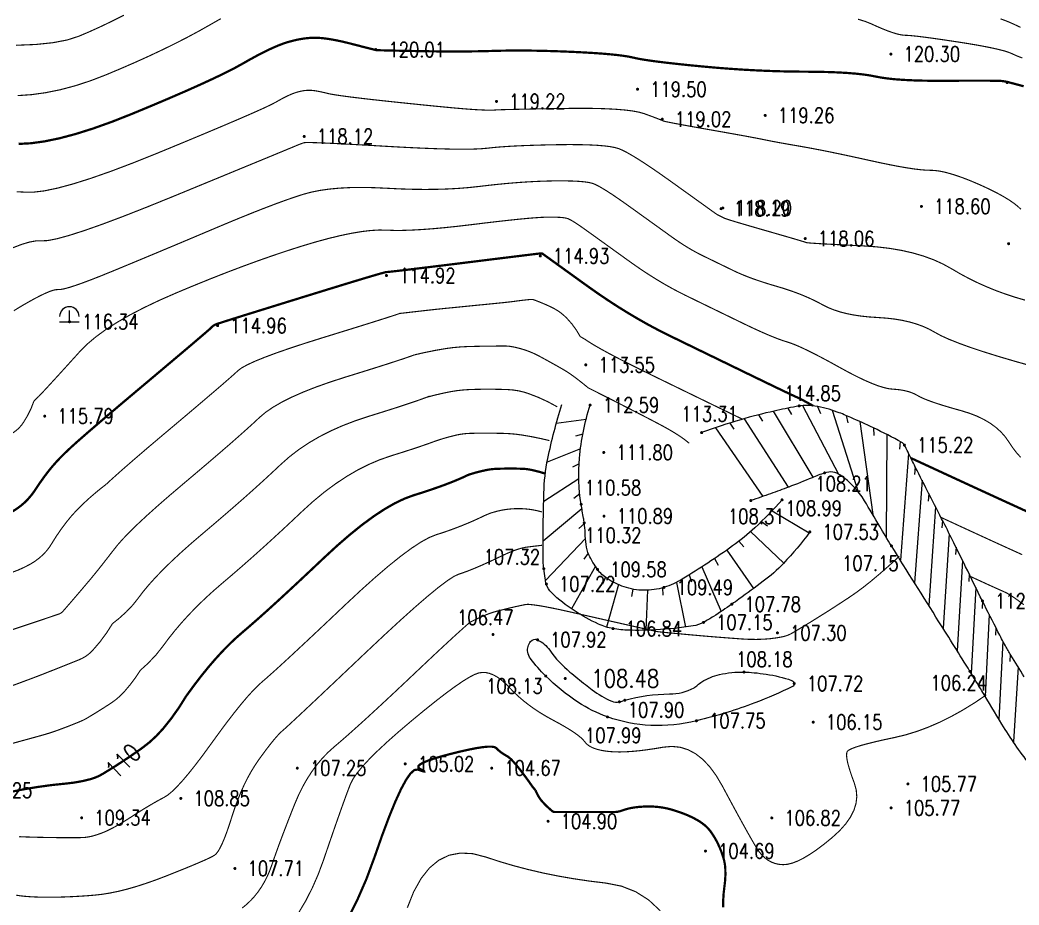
# Model space of a CAD drawing. Extents: x 532522 to 2902776, y -101917278 to 111238625.
# Drawn here: x 1017740 to 1084330, y 2758334 to 2817345 of the extents above; entities that cross this region are included whole.
import ezdxf
from ezdxf.enums import TextEntityAlignment as Align

# ---------------------------------------------------------------- set-up
doc = ezdxf.new("R2010")
doc.units = 0
doc.header["$LTSCALE"] = 1000
doc.header["$MEASUREMENT"] = 0
doc.header["$PDMODE"] = 33
doc.header["$PDSIZE"] = 0.125
doc.layers.get('0').update_dxf_attribs({"linetype": 'CONTINUOUS'})
doc.layers.add('Õ÷μØºìÏß', color=20, linetype='CONTINUOUS')
doc.layers.add('新地形图', color=7, linetype='CONTINUOUS')
doc.styles.add('HZ', font='rs', dxfattribs={"width": 0.8, "bigfont": 'hztxt'})
doc.linetypes.add('10421', pattern='A,2,[150,AAA.SHX,S=1,R=0,X=0,Y=1],1e-11', length=2)
doc.linetypes.add('X4', pattern='A,0,-1e-09,[149,symbolx.shx,S=0.15,R=0,X=0,Y=0],-1.6', length=1.6)

# ---------------------------------------------------------------- blocks, each defined once
blk = doc.blocks.new('GC110')
for p, q in [((-0.01, 0), (-0.01, 1.5)), ((-1.31, 0), (1.29, 0))]:
    blk.add_line(p, q)
blk.add_arc((-0.01, 0.7), 1.3, 0, 180)
blk.add_point((-0.01, 2))
blk = doc.blocks.new('GC200')
at = {"linetype": 'Continuous', "const_width": 0.2, "flags": 128}
blk.add_lwpolyline([(-0.1, 0, 1), (0.1, 0, 1)], format="xyb", close=True, dxfattribs=at)
blk = doc.blocks.new('A$C22E77CCE')
at = {"layer": '新地形图', "color": 53, "linetype": 'Continuous'}
for p, q in [((197921, 165848), (200311, 161283)), ((194987, 165233), (195250, 164808)), ((195960, 165463), (198610, 161062)), ((196938, 165673), (197189, 165241)), ((198916, 165782), (199108, 165320)), ((199885, 165537), (201628, 160092)), ((200820, 165184), (200930, 164696)), ((183485, 164918), (181499, 164643)), ((193065, 164681), (193341, 164265)), ((194022, 164971), (196955, 160397)), ((201735, 164782), (202591, 158592)), ((183270, 163942), (182788, 163809)), ((192115, 164368), (195278, 159789)), ((202642, 164360), (202673, 163861)), ((203539, 163918), (203495, 157054)), ((204422, 163448), (204390, 162949)), ((183115, 162954), (180893, 162075)), ((204987, 162655), (204435, 155538)), ((183020, 161959), (182576, 161729)), ((205427, 161757), (205390, 161259)), ((183003, 160959), (180663, 159448)), ((205880, 160866), (205380, 154026)), ((183067, 159961), (182668, 159660)), ((206334, 159975), (206298, 159476)), ((183209, 158972), (180623, 156808)), ((195884, 158833), (198360, 157364)), ((206789, 159084), (206329, 152515)), ((183373, 157985), (183003, 157649)), ((195181, 158122), (195579, 157820)), ((207244, 158194), (207210, 157695)), ((194451, 157439), (196662, 155344)), ((207698, 157303), (207279, 151005)), ((183445, 156988), (180785, 154179)), ((193680, 156802), (194005, 156422)), ((183631, 156010), (183334, 155608)), ((192872, 156213), (194644, 153649)), ((208147, 156409), (208115, 155910)), ((192049, 155645), (192290, 155207)), ((208589, 155512), (208226, 149494)), ((184106, 155132), (182522, 152287)), ((190369, 154560), (190522, 154084)), ((191214, 155094), (192494, 152118)), ((209026, 154613), (208998, 154114)), ((184774, 154395), (184587, 153931)), ((185643, 153905), (184857, 151073)), ((189506, 154056), (190109, 151081)), ((186595, 153606), (186517, 153112)), ((187590, 153534), (187479, 150865)), ((188575, 153693), (188615, 153195)), ((209465, 153714), (209167, 147978)), ((209907, 152817), (209882, 152318)), ((210354, 151923), (210090, 146452)), ((210806, 151031), (210782, 150532)), ((211268, 150144), (211011, 144924)), ((211763, 149275), (211735, 148776)), ((212286, 148423), (211968, 143419))]:
    blk.add_line(p, q, dxfattribs=at)
at = {"layer": '新地形图', "color": 53, "linetype": 'Continuous', "flags": 128}
for points, const_width in [([(145492, 189869), (146814, 189923), (147952, 190041), (148907, 190224), (149678, 190472), (150376, 190769), (151110, 191102), (151880, 191470), (152686, 191873)], 75), ([(211115, 191632), (211462, 191504), (211802, 191364), (212136, 191212), (212451, 191062)], 75), ([(145598, 186513), (146528, 186578), (147475, 186709), (148442, 186905), (149426, 187166), (150428, 187492), (151449, 187884), (152460, 188307), (153432, 188730), (154364, 189152), (155258, 189573), (156113, 189992), (156929, 190411), (157706, 190829), (158445, 191246), (159144, 191644)], 75), ([(201613, 191608), (202103, 191457), (202531, 191283), (202914, 191109), (203269, 190958), (203593, 190830), (203888, 190725), (204154, 190643), (204391, 190584), (204598, 190548), (204776, 190534), (204974, 190526), (205241, 190504), (205578, 190468), (205984, 190418), (206460, 190355), (207006, 190279), (207621, 190188), (208305, 190085), (208990, 189976), (209605, 189871), (210152, 189769), (210630, 189672), (211038, 189578), (211378, 189489), (211649, 189403), (211851, 189320), (212021, 189242), (212197, 189166), (212380, 189093), (212568, 189023)], 75), ([(145660, 183292), (146483, 183336), (147391, 183461), (148386, 183667), (149466, 183953), (150632, 184320), (151883, 184767), (153220, 185295), (154544, 185845), (155753, 186358), (156849, 186834), (157830, 187273), (158698, 187674), (159452, 188039), (160092, 188366), (160618, 188656), (161074, 188916), (161506, 189152), (161911, 189364), (162292, 189552), (162647, 189716), (162976, 189856), (163280, 189973), (163559, 190065), (163822, 190140), (164079, 190205), (164330, 190259), (164575, 190302), (164814, 190335), (165047, 190357), (165274, 190369), (165495, 190370), (165723, 190360), (165973, 190337), (166243, 190303), (166534, 190257), (166846, 190198), (167179, 190128), (167533, 190046), (167908, 189951), (168271, 189857), (168587, 189775), (168857, 189706), (169081, 189649), (169258, 189604), (169390, 189571), (169475, 189551), (169514, 189543), (169572, 189541), (169716, 189537), (169945, 189531), (170258, 189524), (170657, 189515), (171141, 189505), (171710, 189493), (172364, 189480), (173052, 189468), (173721, 189460), (174373, 189455), (175006, 189455), (175622, 189459), (176219, 189467), (176799, 189479), (177360, 189495), (177926, 189510), (178517, 189518), (179135, 189520), (179780, 189514), (180451, 189503), (181148, 189484), (181871, 189459), (182621, 189428), (183351, 189391), (184015, 189352), (184614, 189309), (185148, 189263), (185616, 189214), (186019, 189161), (186357, 189106), (186629, 189047), (186909, 188985), (187271, 188920), (187716, 188852), (188242, 188780), (188851, 188706), (189542, 188628), (190315, 188547), (191170, 188463), (192061, 188382), (192945, 188312), (193820, 188252), (194686, 188203), (195545, 188164), (196395, 188135), (197236, 188117), (198069, 188109), (198868, 188102), (199607, 188085), (200286, 188059), (200904, 188023), (201462, 187978), (201961, 187924), (202399, 187860), (202777, 187787), (203156, 187715), (203598, 187653), (204103, 187601), (204670, 187560), (205301, 187530), (205994, 187510), (206750, 187500), (207568, 187501), (208369, 187507), (209074, 187509), (209681, 187510), (210190, 187509), (210603, 187505), (210919, 187499), (211137, 187492), (211258, 187481), (211327, 187471), (211387, 187461), (211438, 187453), (211481, 187446), (211515, 187440), (211540, 187435), (211557, 187431), (211566, 187429), (211591, 187421), (211660, 187402), (211772, 187372), (211928, 187330), (212127, 187278), (212369, 187213), (212654, 187138)], 150), ([(145271, 176363), (145870, 176594), (146388, 176748), (146825, 176827), (147180, 176830), (147594, 176847), (148207, 176965), (149017, 177186), (150025, 177508), (151232, 177933), (152636, 178460), (154239, 179090), (156040, 179821), (157827, 180558), (159391, 181202), (160730, 181754), (161844, 182213), (162735, 182581), (163401, 182856), (163842, 183039), (164060, 183130), (164162, 183173), (164257, 183212), (164346, 183248), (164429, 183280), (164505, 183309), (164575, 183334), (164638, 183356), (164695, 183374), (164827, 183385), (165117, 183384), (165565, 183371), (166171, 183347), (166934, 183311), (167855, 183263), (168934, 183204), (170171, 183132), (171427, 183063), (172565, 183009), (173583, 182970), (174483, 182947), (175263, 182938), (175925, 182946), (176468, 182968), (176892, 183005), (177284, 183049), (177731, 183088), (178233, 183123), (178791, 183155), (179403, 183182), (180071, 183205), (180794, 183225), (181572, 183240), (182341, 183248), (183036, 183244), (183658, 183228), (184207, 183201), (184681, 183163), (185083, 183113), (185411, 183051), (185665, 182978), (185911, 182874), (186213, 182719), (186571, 182515), (186985, 182261), (187456, 181957), (187983, 181603), (188566, 181199), (189205, 180744), (189834, 180293), (190384, 179898), (190857, 179559), (191251, 179276), (191567, 179049), (191805, 178877), (191966, 178762), (192048, 178703), (192091, 178673), (192134, 178644), (192176, 178616), (192218, 178590), (192260, 178565), (192302, 178542), (192343, 178519), (192385, 178499), (192426, 178479), (192467, 178458), (192509, 178438), (192552, 178417), (192595, 178397), (192638, 178375), (192682, 178354), (192726, 178333), (192808, 178301), (192965, 178249), (193198, 178176), (193507, 178082), (193891, 177968), (194350, 177834), (194885, 177678), (195495, 177503), (196104, 177327), (196634, 177174), (197086, 177043), (197459, 176933), (197753, 176846), (197969, 176780), (198107, 176736), (198166, 176715), (198242, 176702), (198431, 176684), (198734, 176663), (199149, 176637), (199678, 176607), (200319, 176573), (201074, 176535), (201942, 176493), (202843, 176430), (203699, 176331), (204508, 176194), (205271, 176021), (205988, 175811), (206659, 175565), (207283, 175281), (207862, 174961), (208424, 174632), (209000, 174323), (209590, 174033), (210193, 173763), (210810, 173512), (211441, 173281), (212085, 173069), (212743, 172877)], 75), ([(145344, 172169), (145826, 172463), (146298, 172737), (146724, 172973), (147104, 173170), (147438, 173329), (147725, 173450), (147966, 173532), (148161, 173576), (148309, 173581), (148474, 173588), (148718, 173635), (149040, 173723), (149441, 173851), (149921, 174020), (150480, 174230), (151118, 174480), (151835, 174771), (152605, 175089), (153402, 175420), (154226, 175763), (155078, 176119), (155957, 176487), (156863, 176868), (157796, 177262), (158757, 177668), (159702, 178065), (160587, 178429), (161412, 178761), (162177, 179060), (162882, 179327), (163527, 179561), (164112, 179763), (164638, 179933), (165158, 180073), (165727, 180188), (166345, 180277), (167013, 180341), (167730, 180379), (168496, 180391), (169311, 180377), (170175, 180338), (171050, 180294), (171896, 180268), (172714, 180258), (173504, 180264), (174266, 180288), (174999, 180328), (175703, 180385), (176380, 180459), (177035, 180536), (177675, 180605), (178300, 180664), (178910, 180714), (179505, 180755), (180086, 180787), (180651, 180810), (181202, 180824), (181720, 180829), (182189, 180826), (182609, 180816), (182979, 180798), (183299, 180772), (183569, 180738), (183791, 180696), (183962, 180647), (184128, 180577), (184331, 180473), (184573, 180335), (184852, 180164), (185170, 179959), (185525, 179720), (185918, 179447), (186350, 179141), (186788, 178826), (187203, 178528), (187595, 178246), (187963, 177981), (188308, 177733), (188630, 177502), (188928, 177287), (189203, 177089), (189466, 176903), (189727, 176726), (189986, 176558), (190243, 176398), (190499, 176246), (190754, 176103), (191006, 175968), (191258, 175842), (191509, 175720), (191763, 175596), (192020, 175471), (192279, 175345), (192541, 175218), (192805, 175090), (193072, 174960), (193341, 174829), (193622, 174698), (193925, 174568), (194249, 174438), (194595, 174308), (194962, 174180), (195350, 174051), (195761, 173923), (196192, 173796), (196627, 173666), (197048, 173528), (197454, 173384), (197845, 173233), (198222, 173075), (198584, 172910), (198932, 172738), (199265, 172559), (199607, 172387), (199983, 172233), (200392, 172099), (200834, 171984), (201310, 171888), (201819, 171812), (202361, 171755), (202936, 171717), (203513, 171676), (204061, 171613), (204579, 171525), (205067, 171414), (205527, 171280), (205956, 171122), (206356, 170941), (206727, 170736), (207141, 170510), (207674, 170267), (208325, 170007), (209094, 169728), (209980, 169433), (210985, 169120), (212108, 168789), (213349, 168441)], 75), ([(190361, 163332), (190229, 163443), (190083, 163557), (189923, 163674), (189750, 163794), (189563, 163917), (189363, 164042), (189150, 164171), (188923, 164302), (188636, 164461), (188241, 164671), (187741, 164934), (187133, 165249), (186418, 165615), (185597, 166034), (184669, 166504), (183634, 167026)], 75), ([(205139, 162347), (207261, 161365), (209207, 160466), (210977, 159652), (212573, 158921), (213992, 158274), (215237, 157712), (216306, 157233), (217199, 156838)], 150), ([(207111, 158406), (208365, 157825), (209536, 157285), (210625, 156785), (211630, 156326), (212553, 155908)], 75), ([(179614, 156418), (180554, 156532)], 75), ([(209083, 154464), (209453, 154293), (209798, 154134), (210119, 153986), (210415, 153851), (210687, 153728), (210935, 153616), (211158, 153517), (211356, 153429), (211558, 153329), (211789, 153193), (212050, 153021), (212341, 152812), (212661, 152567)], 75), ([(164316, 132007), (164796, 132815), (165233, 133670), (165628, 134573), (165981, 135523), (166299, 136455), (166591, 137302), (166856, 138066), (167095, 138745), (167308, 139341), (167494, 139852), (167654, 140280), (167787, 140623), (167955, 140952), (168220, 141337), (168580, 141776), (169037, 142271), (169590, 142821), (170239, 143426), (170984, 144087), (171825, 144802), (172674, 145503), (173440, 146118), (174125, 146648), (174728, 147092), (175250, 147451), (175689, 147724), (176047, 147912), (176323, 148015), (176561, 148052), (176805, 148043), (177055, 147988), (177311, 147888), (177573, 147742), (177841, 147550), (178114, 147312), (178394, 147029), (178687, 146727), (178999, 146435), (179331, 146151), (179682, 145877), (180054, 145612), (180444, 145356), (180855, 145109), (181285, 144872), (181703, 144646), (182078, 144432), (182408, 144232), (182695, 144044), (182938, 143870), (183137, 143708), (183293, 143559), (183405, 143424), (183509, 143300), (183641, 143190), (183802, 143091), (183992, 143004), (184210, 142930), (184457, 142868), (184732, 142818), (185035, 142780), (185370, 142757), (185737, 142750), (186138, 142761), (186571, 142789), (187038, 142833), (187538, 142895), (188071, 142974), (188637, 143069), (189208, 143120), (189756, 143065), (190281, 142902), (190784, 142633), (191263, 142258), (191720, 141776), (192154, 141187), (192565, 140492), (192950, 139773), (193306, 139112), (193633, 138510), (193932, 137966), (194201, 137481), (194442, 137054), (194654, 136685), (194837, 136375), (195012, 136112), (195201, 135883), (195403, 135689), (195620, 135529), (195849, 135404), (196093, 135313), (196350, 135256), (196621, 135235), (196915, 135259), (197242, 135341), (197601, 135480), (197994, 135678), (198419, 135933), (198877, 136245), (199368, 136616), (199892, 137043), (200388, 137500), (200795, 137956), (201113, 138410), (201342, 138865), (201482, 139318), (201533, 139771), (201495, 140223), (201368, 140674), (201211, 141101), (201082, 141482), (200982, 141817), (200909, 142105), (200866, 142347), (200850, 142542), (200863, 142690), (200904, 142792), (201002, 142876), (201184, 142968), (201451, 143070), (201803, 143181), (202239, 143301), (202760, 143430), (203365, 143568), (204055, 143715), (204791, 143892), (205535, 144120), (206286, 144398), (207046, 144728), (207813, 145108), (208589, 145538), (209372, 146020), (210163, 146552)], 75), ([(171574, 132362), (172001, 133432), (172493, 134317), (173050, 135017), (173670, 135532), (174355, 135863), (175105, 136009), (175919, 135971), (176797, 135747), (177719, 135444), (178663, 135165), (179630, 134911), (180620, 134681), (181632, 134476), (182667, 134296), (183724, 134140), (184804, 134008), (185849, 133804), (186803, 133427), (187664, 132880), (188434, 132161)], 75)]:
    blk.add_lwpolyline(points, dxfattribs=dict(at, const_width=const_width))
at = {"layer": '新地形图', "color": 53, "linetype": 'Continuous'}
for points, const_width, elevation in [([(145532, 180104), (146052, 180079), (146633, 180072), (147367, 180160), (148255, 180344), (149296, 180625), (150490, 181001), (151837, 181474), (153338, 182043), (154992, 182707), (156628, 183383), (158075, 183986), (159333, 184516), (160402, 184973), (161283, 185356), (161974, 185666), (162477, 185903), (162791, 186067), (163005, 186188), (163206, 186299), (163396, 186398), (163574, 186486), (163740, 186562), (163894, 186628), (164037, 186682), (164167, 186726), (164290, 186761), (164410, 186791), (164528, 186816), (164642, 186837), (164754, 186852), (164863, 186862), (164969, 186868), (165073, 186868), (165179, 186864), (165296, 186853), (165423, 186837), (165559, 186815), (165705, 186788), (165861, 186755), (166026, 186717), (166202, 186673), (166433, 186622), (166767, 186564), (167203, 186499), (167742, 186427), (168382, 186348), (169126, 186261), (169971, 186168), (170919, 186067), (171873, 185968), (172737, 185880), (173511, 185803), (174194, 185737), (174787, 185682), (175290, 185638), (175703, 185606), (176026, 185584), (176291, 185569), (176529, 185558), (176741, 185549), (176926, 185543), (177085, 185541), (177218, 185542), (177324, 185545), (177404, 185552), (177533, 185561), (177787, 185571), (178167, 185582), (178672, 185595), (179302, 185608), (180057, 185623), (180937, 185639), (181942, 185657), (182961, 185667), (183883, 185662), (184708, 185641), (185434, 185605), (186064, 185554), (186596, 185488), (187031, 185406), (187368, 185309), (187639, 185209), (187878, 185122), (188082, 185045), (188253, 184980), (188390, 184926), (188494, 184884), (188564, 184852), (188601, 184833), (188667, 184811), (188825, 184774), (189076, 184723), (189419, 184656), (189854, 184575), (190382, 184479), (191002, 184368), (191715, 184241), (192436, 184114), (193081, 183999), (193652, 183897), (194147, 183807), (194567, 183729), (194912, 183664), (195181, 183611), (195375, 183571), (195548, 183534), (195757, 183493), (195999, 183447), (196277, 183395), (196589, 183339), (196935, 183277), (197316, 183211), (197732, 183139), (198184, 183059), (198674, 182968), (199202, 182866), (199768, 182753), (200372, 182628), (201014, 182491), (201694, 182344), (202412, 182185), (203120, 182031), (203769, 181897), (204360, 181785), (204892, 181693), (205366, 181622), (205781, 181572), (206138, 181543), (206436, 181534), (206722, 181522), (207040, 181480), (207390, 181409), (207773, 181308), (208189, 181178), (208637, 181020), (209117, 180831), (209631, 180614), (210138, 180385), (210602, 180161), (211022, 179943), (211399, 179731), (211731, 179524), (212020, 179323), (212265, 179128), (212467, 178938)], 75, 119000), ([(146690, 166155), (146831, 166285), (147018, 166470), (147217, 166678), (147436, 166913), (147683, 167181), (147959, 167481), (148262, 167813), (148594, 168177), (148954, 168574), (149342, 169002), (149758, 169463), (150235, 169941), (150803, 170421), (151464, 170904), (152218, 171389), (153064, 171876), (154002, 172365), (155032, 172857), (156155, 173351), (157310, 173833), (158435, 174290), (159532, 174721), (160599, 175126), (161638, 175506), (162648, 175860), (163629, 176189), (164581, 176492), (165488, 176762), (166337, 176992), (167126, 177183), (167855, 177335), (168525, 177447), (169136, 177519), (169687, 177551), (170179, 177544), (170672, 177526), (171228, 177526), (171846, 177545), (172526, 177582), (173268, 177637), (174072, 177710), (174939, 177802), (175868, 177912), (176785, 178024), (177618, 178122), (178366, 178205), (179029, 178274), (179607, 178329), (180100, 178369), (180508, 178396), (180832, 178407), (181100, 178410), (181342, 178409), (181559, 178403), (181751, 178394), (181916, 178380), (182056, 178363), (182170, 178341), (182259, 178316), (182345, 178280), (182450, 178226), (182575, 178155), (182720, 178066), (182884, 177960), (183068, 177836), (183271, 177695), (183494, 177537), (183742, 177359), (184022, 177157), (184333, 176934), (184676, 176687), (185049, 176418), (185454, 176126), (185891, 175812), (186359, 175475), (186841, 175134), (187319, 174809), (187795, 174500), (188268, 174206), (188738, 173927), (189206, 173665), (189670, 173417), (190131, 173186), (190593, 172961), (191059, 172734), (191530, 172504), (192006, 172273), (192487, 172039), (192972, 171804), (193461, 171566), (193956, 171326), (194436, 171095), (194884, 170887), (195300, 170700), (195682, 170535), (196033, 170391), (196351, 170269), (196636, 170168), (196889, 170090), (197151, 170004), (197461, 169882), (197822, 169725), (198231, 169532), (198690, 169304), (199199, 169039), (199757, 168740), (200364, 168404), (200973, 168072), (201535, 167782), (202051, 167535), (202520, 167331), (202942, 167169), (203318, 167050), (203647, 166974), (203930, 166940), (204183, 166922), (204423, 166895), (204650, 166856), (204864, 166808), (205065, 166749), (205253, 166680), (205429, 166600), (205591, 166510), (205773, 166411), (206006, 166305), (206291, 166191), (206628, 166069), (207017, 165939), (207457, 165802), (207949, 165657), (208493, 165505), (209041, 165335), (209547, 165139), (210010, 164915), (210430, 164665), (210808, 164388), (211143, 164085), (211435, 163755), (211684, 163398), (211922, 163039), (212179, 162705), (212456, 162395)], 75, 116000), ([(149563, 163428), (150067, 163871), (150755, 164466), (151583, 165173), (152548, 165992), (153653, 166923), (154755, 167850), (155715, 168660), (156533, 169350), (157209, 169923), (157742, 170377), (158133, 170712), (158382, 170929), (158488, 171027), (158524, 171065), (158561, 171100), (158600, 171133), (158641, 171164), (158683, 171193), (158726, 171218), (158771, 171242), (158818, 171263), (158948, 171309), (159245, 171405), (159708, 171552), (160338, 171750), (161135, 171999), (162098, 172298), (163228, 172649), (164524, 173050), (165819, 173450), (166947, 173797), (167906, 174090), (168697, 174329), (169321, 174514), (169776, 174646), (170064, 174725), (170183, 174749), (170295, 174757), (170560, 174785), (170977, 174832), (171547, 174899), (172270, 174986), (173146, 175093), (174175, 175219), (175356, 175365), (176536, 175512), (177562, 175639), (178432, 175746), (179148, 175834), (179709, 175903), (180115, 175952), (180366, 175981), (180462, 175991), (180479, 175991), (180496, 175991), (180510, 175991), (180523, 175990), (180534, 175989), (180543, 175988), (180550, 175987), (180556, 175985), (180562, 175983), (180569, 175979), (180577, 175974), (180587, 175968), (180598, 175961), (180610, 175953), (180623, 175944), (180638, 175933), (180697, 175891), (180841, 175787), (181072, 175621), (181388, 175393), (181790, 175103), (182279, 174751), (182853, 174337), (183514, 173861), (184215, 173365), (184912, 172892), (185605, 172441), (186294, 172014), (186978, 171609), (187657, 171226), (188333, 170866), (189004, 170529), (189676, 170202), (190355, 169871), (191041, 169537), (191733, 169201), (192433, 168861), (193139, 168518), (193851, 168171), (194571, 167822), (195250, 167493), (195843, 167206), (196350, 166962), (196770, 166761), (197104, 166602), (197351, 166487), (197512, 166413), (197586, 166383), (197660, 166350), (197818, 166268), (198061, 166138), (198388, 165960), (198626, 165829)], 150, 115000), ([(151531, 160623), (151863, 160931), (152537, 161534), (153328, 162224), (154235, 163003), (155259, 163869), (156285, 164733), (157198, 165504), (157997, 166183), (158683, 166768), (159256, 167260), (159716, 167660), (160062, 167967), (160296, 168181), (160539, 168362), (160916, 168570), (161426, 168805), (162069, 169067), (162846, 169356), (163757, 169672), (164801, 170015), (165978, 170385), (167148, 170746), (168171, 171063), (169045, 171336), (169772, 171565), (170351, 171750), (170782, 171890), (171066, 171987), (171104, 172002)], 75, 114000), ([(183107, 170431), (183143, 170419), (183418, 170265), (183695, 170079), (184052, 169860), (184489, 169609), (185006, 169326), (185603, 169011), (186281, 168664), (187039, 168284), (187877, 167872), (188743, 167451), (189584, 167041), (190400, 166644), (191191, 166259), (191958, 165886), (192700, 165526), (193417, 165177), (193909, 164939)], 75, 114000), ([(151850, 156030), (151975, 156188), (152250, 156539), (152611, 156947), (153058, 157412), (153591, 157933), (154211, 158511), (154917, 159145), (155710, 159836), (156589, 160583), (157476, 161332), (158293, 162026), (159040, 162666), (159717, 163252), (160323, 163784), (160859, 164262), (161326, 164685), (161722, 165055), (162127, 165396), (162623, 165737), (163208, 166076), (163883, 166414), (164648, 166751), (165502, 167087), (166446, 167421), (167480, 167754), (168500, 168070), (169401, 168352), (170183, 168600), (170846, 168815), (171390, 168996), (171816, 169143), (172037, 169224)], 75, 113000), ([(151921, 151306), (152356, 151652), (152846, 152096), (153266, 152537), (153615, 152977), (153957, 153429), (154355, 153906), (154809, 154408), (155319, 154935), (155885, 155488), (156507, 156066), (157185, 156669), (157919, 157297), (158667, 157930), (159389, 158548), (160083, 159150), (160750, 159736), (161390, 160308), (162003, 160863), (162589, 161404), (163148, 161929), (163716, 162431), (164330, 162904), (164990, 163348), (165697, 163762), (166449, 164146), (167247, 164502), (168092, 164827), (168983, 165124), (169851, 165394), (170630, 165640), (171320, 165864), (171920, 166064), (172430, 166241), (172850, 166395), (173065, 166480)], 75, 112000), ([(153790, 148207), (154282, 148652), (154813, 149210), (155254, 149766), (155664, 150318), (156099, 150864), (156560, 151404), (157047, 151937), (157559, 152465), (158097, 152986), (158660, 153501), (159249, 154010), (159859, 154528), (160484, 155069), (161126, 155633), (161784, 156221), (162457, 156831), (163147, 157465), (163852, 158122), (164574, 158803), (165304, 159466), (166037, 160071), (166773, 160619), (167510, 161109), (168250, 161542), (168993, 161917), (169738, 162234), (170485, 162493), (171203, 162718), (171860, 162929), (172457, 163128), (172993, 163314), (173469, 163487)], 75, 111000), ([(156846, 146496), (156893, 146556), (157371, 147208), (157843, 147823), (158311, 148400), (158774, 148940), (159233, 149442), (159686, 149907), (160135, 150334), (160579, 150724), (161050, 151126), (161580, 151591), (162169, 152117), (162817, 152705), (163524, 153355), (164290, 154067), (165115, 154841), (166000, 155677), (166893, 156501), (167744, 157239), (168555, 157891), (169324, 158457), (170052, 158937), (170738, 159332), (171383, 159640), (171987, 159863), (172554, 160041), (173090, 160218), (173594, 160392), (174067, 160563), (174508, 160733), (174918, 160900), (175296, 161065), (175643, 161228), (175744, 161263)], 150, 110000), ([(145701, 137103), (145946, 137091), (146251, 137080), (146617, 137070), (147043, 137059), (147530, 137050), (148022, 137042), (148465, 137036), (148859, 137033), (149204, 137032), (149499, 137034), (149745, 137038), (149941, 137045), (150088, 137054), (150214, 137069), (150347, 137090), (150487, 137119), (150633, 137156), (150787, 137200), (150947, 137251), (151114, 137310), (151288, 137376), (151473, 137454), (151675, 137548), (151893, 137659), (152128, 137786), (152379, 137929), (152647, 138089), (152931, 138265), (153232, 138458), (153535, 138654), (153829, 138839), (154112, 139013), (154385, 139177), (154648, 139331), (154900, 139474), (155142, 139607), (155374, 139730), (155622, 139889), (155912, 140131), (156244, 140458), (156618, 140868), (157033, 141362), (157491, 141939), (157991, 142600), (158533, 143345), (159078, 144097), (159588, 144781), (160063, 145396), (160502, 145942), (160906, 146419), (161276, 146827), (161610, 147167), (161909, 147438), (162241, 147725), (162675, 148112), (163212, 148600), (163850, 149189), (164591, 149879), (165434, 150669), (166379, 151559), (167426, 152551), (168481, 153535), (169452, 154406), (170337, 155162), (171138, 155804), (171853, 156333), (172483, 156747), (173029, 157046), (173489, 157232), (173906, 157365), (174320, 157506), (174731, 157656), (175140, 157813), (175547, 157979), (175952, 158152), (176353, 158334), (176753, 158525), (177154, 158690), (177285, 158725)], 75, 109000), ([(145504, 133201), (145778, 133159), (146082, 133125), (146416, 133099), (146780, 133080), (147173, 133069), (147586, 133064), (148009, 133066), (148441, 133074), (148882, 133088), (149333, 133108), (149794, 133134), (150264, 133166), (150743, 133205), (151241, 133261), (151766, 133346), (152318, 133460), (152896, 133604), (153502, 133778), (154135, 133980), (154794, 134212), (155481, 134473), (156144, 134737), (156734, 134974), (157250, 135187), (157693, 135374), (158062, 135535), (158357, 135671), (158579, 135782), (158728, 135868), (158844, 135971), (158968, 136137), (159100, 136366), (159241, 136656), (159389, 137009), (159546, 137424), (159711, 137901), (159884, 138441), (160067, 138999), (160262, 139534), (160468, 140044), (160686, 140530), (160916, 140992), (161157, 141430), (161410, 141844), (161674, 142234), (161935, 142594), (162177, 142920), (162400, 143212), (162605, 143469), (162791, 143691), (162959, 143879), (163108, 144033), (163238, 144152), (163432, 144323), (163771, 144634), (164255, 145084), (164884, 145673), (165658, 146402), (166577, 147270), (167642, 148278), (168852, 149425), (170070, 150570), (171159, 151573), (172119, 152434), (172951, 153152), (173654, 153728), (174229, 154162), (174674, 154453), (174991, 154602), (175257, 154689), (175549, 154795), (175868, 154919), (176214, 155063), (176586, 155224), (176985, 155405), (177411, 155604), (177863, 155822), (178311, 156028), (178723, 156192), (179101, 156315), (179443, 156396), (179614, 156418)], 75, 108000), ([(160570, 132346), (160870, 132594), (161141, 132852), (161393, 133129), (161628, 133426), (161846, 133743), (162045, 134079), (162227, 134435), (162392, 134811), (162539, 135206), (162683, 135624), (162841, 136068), (163011, 136537), (163195, 137031), (163392, 137551), (163603, 138097), (163826, 138668), (164062, 139265), (164316, 139858), (164592, 140418), (164890, 140946), (165209, 141442), (165551, 141905), (165914, 142335), (166299, 142733), (166706, 143098), (167158, 143483), (167679, 143940), (168270, 144468), (168930, 145067), (169659, 145738), (170457, 146480), (171324, 147294), (172260, 148179), (173176, 149045), (173981, 149798), (174676, 150440), (175261, 150970), (175734, 151388)], 75, 107000), ([(167558, 131540), (168234, 132870), (168847, 134278), (169396, 135762), (169894, 137185), (170353, 138409), (170771, 139434), (171149, 140260), (171488, 140888), (171786, 141316), (172045, 141546), (172264, 141576), (172440, 141517), (172572, 141475), (172658, 141453), (172700, 141449), (172696, 141464), (172648, 141497), (172555, 141548), (172417, 141619), (172309, 141704), (172306, 141801), (172408, 141910), (172615, 142030), (172927, 142163), (173344, 142306), (173867, 142462), (174494, 142629), (175136, 142786), (175702, 142913), (176191, 143008), (176605, 143071), (176942, 143104), (177203, 143105), (177388, 143075), (177497, 143014), (177570, 142939), (177648, 142866), (177732, 142795), (177820, 142726), (177913, 142660), (178010, 142596), (178113, 142534), (178221, 142474), (178344, 142391), (178493, 142258), (178669, 142074), (178870, 141841), (179098, 141557), (179352, 141223), (179632, 140840), (179938, 140406), (180120, 140191)], 150, 105000)]:
    blk.add_lwpolyline(points, dxfattribs=dict(at, const_width=const_width, elevation=elevation))
at = {"layer": '新地形图', "color": 53, "linetype": 'Continuous', "flags": 128}
for points, format in [([(171066, 171987, 75, 75, -0.001388), (173097, 172220, 75, 75, -0.003154), (173992, 172315, 75, 75, -0.000202), (176484, 172562, 75, 75, 0.000363), (177870, 172699, 75, 75, 0.008949), (178914, 172823, 75, 75, -0.010649), (179793, 172923, 75, 75, -0.112692), (180026, 172893, 75, 75, -0.021085), (181171, 172411, 75, 75, -0.089325), (182195, 171682, 75, 75, -0.072337), (183107, 170431, 75, 75, 0)], "xyseb"), ([(172037, 169224, 75, 75, -0.021477), (174144, 169647, 75, 75, -0.031613), (175598, 169781, 75, 75, -0.007158), (178087, 169817, 75, 75, -0.04285), (178502, 169781, 75, 75, -0.028645), (179218, 169614, 75, 75, -0.029409), (179892, 169372, 75, 75, -0.022845), (180349, 169152, 75, 75, -0.006382), (181937, 168269, 75, 75, -0.027922), (182588, 167846, 75, 75, -0.016299), (183634, 167026, 75, 75, 0)], "xyseb"), ([(172850, 166395, 75, 75, -0.023688), (174514, 166782, 75, 75, -0.034837), (175669, 166911, 75, 75, -0.010412), (176937, 166937, 75, 75, -0.009847), (178278, 166911, 75, 75, -0.07422), (179634, 166653, 75, 75, -0.048072), (181564, 165764, 75, 75, 0)], "xyseb"), ([(146690, 166155, 75, 75, -0.06309), (145988, 164721, 75, 75, -0.103702), (145294, 164032, 75, 75, -0.012566), (143940, 163200, 75, 75, -0.036258), (143444, 162959, 75, 75, -0.00103), (142978, 162773, 75, 75, -0.0002), (140580, 161826, 75, 75, -0.002013), (138880, 161163, 75, 75, -0.001325), (136291, 160173, 75, 75, 0)], "xyseb"), ([(196550, 159559, -0.023749), (194743, 157705, -0.031975), (193255, 156485, -0.019958), (189899, 154272, -0.060266), (188680, 153725, -0.078839), (187344, 153530, -0.079472), (186023, 153758, -0.062864), (184894, 154311, -0.090029), (184255, 154919, -0.049251), (183680, 155895, -0.078604), (183485, 156581, -0.021123), (183425, 157352, 0.024317), (183368, 158022, 0.011174), (183318, 158342, -0.003889), (183160, 159263, -0.063049), (183049, 162346, -0.0539), (183756, 165881)], "xyb"), ([(215898, 144728, -0.000015), (214878, 145477, 0.000025), (214258, 145932, 0.00025)], "xyb"), ([(212678, 147768, 0.005694), (211810, 149198, -0.013112), (211442, 149825, -0.007545), (210943, 150763, -0.003484), (209907, 152817, -0.002404), (208787, 155105, 0.003445), (208001, 156701, 0.002259), (207307, 158071, -0.000841), (205431, 161749, -0.007802), (204947, 162739, 0.016134), (204705, 163215, 0.14103), (204534, 163386, 0.015759), (202643, 164360, 0.007766), (201128, 165052, 0.013413), (200235, 165415, 0.050088), (198734, 165813, 0.074823), (197691, 165824, 0.016248), (197488, 165788, 0.002246), (196030, 165479, 0.018811), (193799, 164906, 0.015763), (191189, 164041)], "xyb"), ([(173469, 163487, 75, 75, -0.027949), (174876, 163886, 75, 75, -0.048018), (175721, 163992, 75, 75, -0.007112), (176671, 164005, 75, 75, -0.005221), (177965, 163992, 75, 75, -0.033302), (179216, 163882, 75, 75, -0.022405), (181045, 163513, 75, 75, 0)], "xyseb"), ([(151531, 160623, 75, 75, 0.027737), (149926, 159259, 75, 75, 0.036631), (148853, 158078, 75, 75, 0.032333), (147867, 156635, 75, 75, -0.063597), (147319, 155932, 75, 75, -0.065852), (146480, 155293, 75, 75, -0.048306), (145171, 154705, 75, 75, -0.046642), (143813, 154384, 75, 75, 0.022942), (141029, 153862, 75, 75, 0.032335), (138797, 153182, 75, 75, 0.022799), (135757, 151876, 75, 75, 0)], "xyseb"), ([(204364, 155800, 75, 75, -0.017776), (202434, 154101, 75, 75, -0.025008), (200964, 153015, 75, 75, -0.013364), (197245, 150686, 75, 75, -0.082797), (196579, 150429, 75, 75, -0.037477), (195335, 150270, 75, 75, -0.031567), (193848, 150286, 75, 75, -0.001259), (192087, 150420, 75, 75, -0.002283), (191116, 150501, 75, 75, -0.002331), (188396, 150754, 75, 75, -0.027772), (188169, 150788, 75, 75, -0.003228), (187859, 150856, 75, 75, -0.000389), (185293, 151435, 75, 75, -0.000264), (183940, 151742, 75, 75, 0.000197), (182130, 152153, 75, 75, 0.010814), (180658, 152454, 75, 75, 0.01787), (179758, 152584, 75, 75, 0.077639), (179376, 152566, 75, 75, 0.015204), (177483, 152119, 75, 75, 0.033417), (176773, 151876, 75, 75, 0.021836), (175734, 151388, 75, 75, 0)], "xyseb"), ([(151921, 151306, 75, 75, -0.053518), (150598, 149520, 75, 75, -0.111145), (149710, 148905, 75, 75, -0.002265), (147442, 148000, 75, 75, -0.004673), (146337, 147577, 75, 75, -0.000339), (143077, 146366, 75, 75, 0.000973), (141942, 145943, 75, 75, 0.001048), (141406, 145740, 75, 75, -0.000231), (138978, 144819, 75, 75, -0.00833), (137629, 144334, 75, 75, -0.004667), (135199, 143530, 75, 75, 0)], "xyseb")]:
    blk.add_lwpolyline(points, format=format, dxfattribs=at)
at = {"layer": '新地形图', "color": 53, "linetype": 'X4', "flags": 128}
for points in [[(198404, 157423, -0.029224), (196643, 155325, -0.044407), (195293, 154128, -0.001499), (193681, 152943, -0.005099), (193202, 152602, -0.009775), (191976, 151780, -0.01886), (191317, 151391, -0.08533), (190624, 151156, -0.024722), (188127, 150892, -0.021255), (186333, 150867, -0.036209), (185283, 150974, -0.065256), (184321, 151275, -0.035168), (182688, 152177, -0.047578), (181197, 153358, -0.133343), (180842, 153949, -0.026782), (180756, 154331, -0.016257), (180668, 154972, -0.026258), (180620, 155927, -0.006145), (180676, 160009, -0.04364), (180938, 162308, -0.027102), (181876, 165908)], [(216879, 140023, -0.036593), (215840, 140193, -0.047616), (215074, 140455, -0.013167), (214247, 140856, -0.038999), (213983, 141020, -0.069568), (213047, 141932, -0.02794), (211207, 144602, -0.0025), (209869, 146821, 0.004252), (209077, 148124, 0.001924), (207010, 151432, -0.001257), (203840, 156491, -0.00831), (203060, 157790, 0.006311), (202040, 159505, 0.103406), (200439, 161205, 0.237958), (199388, 161356, 0.019238), (198551, 161037, -0.010269), (196994, 160412, -0.004469), (195789, 159970, -0.004104), (194469, 159511)]]:
    blk.add_lwpolyline(points, format="xyb", dxfattribs=at)
at = {"layer": '新地形图', "color": 53, "linetype": 'Continuous', "flags": 128}
for points, const_width in [([(149563, 163428, 0.018887), (148426, 162351, 0.02634), (147684, 161509, 0.024924), (146816, 160292, -0.043474), (146292, 159613, -0.073903), (145314, 158822, -0.061579), (143931, 158222, -0.029895), (142789, 157959, 0.015088), (140515, 157506, 0.02022), (138744, 157020, 0.014174), (136271, 156156)], 150), ([(175744, 161263, -0.025847), (176845, 161548, -0.042124), (177539, 161630, -0.008276), (178485, 161646, -0.009869), (179278, 161630, -0.042528), (179816, 161563, -0.024182), (180738, 161320)], 150), ([(177285, 158725, -0.041574), (178218, 158928, -0.041574), (179171, 158973, -0.030418), (179866, 158906, -0.030418), (180549, 158755)], 75), ([(151850, 156030, -0.004904), (151011, 154955, -0.00675), (150384, 154188, -0.004146), (148653, 152166, -0.051489), (148496, 152019, -0.080426), (148375, 151955, -0.0024), (144060, 150510, -0.007925), (140729, 149471, -0.006444), (136599, 148312)], 75), ([(153790, 148207, -0.041914), (152704, 146764, -0.065769), (151830, 146011, -0.00979), (150253, 145023, -0.036159), (149803, 144796, -0.011077), (148314, 144213, -0.017823), (147370, 143905, -0.003049), (146893, 143771, -0.000398), (143235, 142770, -0.004458), (141902, 142420, -0.002344), (139357, 141787)], 75), ([(156846, 146496, -0.043635), (155287, 144295, -0.061595), (153878, 142998, -0.020289), (151271, 141287, -0.069361), (150428, 140929, -0.043456), (148827, 140644, 0.023825), (145893, 140240, 0.020478), (144232, 139858, 0.013854), (141822, 139128)], 150), ([(180120, 140191, 0.037787), (180337, 139756, 0.04758), (180566, 139445, 0.038231), (181223, 138815, 0.173856), (181416, 138746), (183717, 138746), (185368, 138746, 0.09114), (185863, 138837, -0.054934), (186668, 139045, -0.036025), (187662, 139117, -0.039477), (188568, 139045, -0.030076), (189145, 138918, -0.020448), (189969, 138646, -0.036006), (190844, 138242, -0.049779), (191419, 137846, -0.059781), (191786, 137451, -0.038899), (192220, 136746, -0.044251), (192635, 135722, -0.062278), (192770, 134947, -0.047832), (192716, 133821, 0.037802), (192620, 132399, 0.009384)], 150)]:
    blk.add_lwpolyline(points, format="xyb", dxfattribs=dict(at, const_width=const_width))
at = {"layer": '新地形图', "color": 53, "linetype": '10421', "flags": 128}
blk.add_lwpolyline([(180251, 150230, -0.126702), (181069, 149531, 0.067974), (182415, 148078, 0.003702), (183449, 147241, 0.008716), (183897, 146897, 0.054529), (185200, 146135, 0.165476), (185707, 146089, 0.018368), (185824, 146121, -0.008604), (186071, 146196, -0.06751), (189048, 146615, 0.121511), (190685, 147028, 0.075511), (190919, 147202, -0.060091), (191206, 147430, -0.081201), (192382, 147911, -0.062708), (194014, 148077, -0.017488), (194690, 148036, -0.014503), (195500, 147936, -0.042842), (197191, 147526, -0.292878), (197363, 147312, -0.31547), (197253, 147111, -0.023832), (194726, 146018, -0.01567), (192875, 145385, -0.014577), (190847, 144826, -0.070914), (187795, 144525, -0.074261), (184918, 145083, -0.061451), (182948, 146065, -0.048738), (180796, 147815, -0.036532), (179786, 148972, -0.121924), (179603, 149402, -0.20888), (179789, 150123, -0.354147)], format="xyb", close=True, dxfattribs=at)
at = {"layer": '新地形图', "color": 53, "linetype": 'Continuous', "xscale": 500, "yscale": 500}
for name, p, zscale in [('GC200', (169475, 189581, 120010), 1000), ('GC200', (203807, 189280, 120303), 1000), ('GC200', (211558, 187382, 119975), 1000), ('GC200', (186919, 186938, 119497), 1000), ('GC200', (177518, 186123, 119224), 1000), ('GC200', (195429, 185194, 119255), 1000), ('GC200', (188567, 184941, 119023), 1000), ('GC200', (164701, 183791, 118121), 1000), ('GC200', (205840, 179129, 118597), 1000), ('GC200', (192487, 178974, 118193), 1000), ('GC200', (192605, 179020, 118196), 1000), ('GC200', (198095, 176981, 118064), 1000), ('GC200', (211653, 176639, 118811), 1000), ('GC200', (180435, 175820, 114929), 1000), ('GC200', (170183, 174518, 114917), 1000), ('GC110', (149055, 171434), 500), ('GC200', (149055, 171434, 116339), 1000), ('GC200', (158929, 171176, 114958), 1000), ('GC200', (183470, 168561, 113545), 1000), ('GC200', (183756, 165881, 112593), 1000), ('GC200', (197691, 165824, 114849), 1000), ('GC200', (147403, 165143, 115789), 1000), ('GC200', (191189, 164041, 113308), 1000), ('GC200', (204705, 163215, 115220), 1000), ('GC200', (184666, 162720, 111799), 1000), ('GC200', (199388, 161356, 108213), 1000), ('GC200', (183160, 159263, 110576), 1000), ('GC200', (194469, 159511, 108306), 1000), ('GC200', (196550, 159559, 108987), 1000), ('GC200', (184683, 158475, 110888), 1000), ('GC200', (183368, 158022, 110322), 1000), ('GC200', (198404, 157423, 107529), 1000), ('GC200', (203840, 156491, 107147), 1000), ('GC200', (180668, 154972, 107316), 1000), ('GC200', (184255, 154919, 109576), 1000), ('GC200', (180842, 153949, 107219), 1000), ('GC200', (188680, 153725, 109487), 1000), ('GC200', (193202, 152602, 107776), 1000), ('GC200', (209907, 152817, 112582), 1000), ('GC200', (191317, 151391, 107148), 1000), ('GC200', (177286, 150583, 106472), 1000), ('GC200', (185283, 150974, 106840), 1000), ('GC200', (196241, 150687, 107299), 1000), ('GC200', (180251, 150230, 107918), 1000), ('GC200', (180796, 147815, 108132), 1000), ('GC200', (194014, 148077, 108184), 1000), ('GC200', (209077, 148124, 106240), 1000), ('GC200', (182099, 147649, 108479), 1000), ('GC200', (197363, 147312, 107717), 1000), ('GC200', (185707, 146089, 108081), 1000), ('GC200', (186071, 146196, 107897), 1000), ('GC200', (184918, 145083, 107992), 1000), ('GC200', (190847, 144826, 107750), 1000), ('GC200', (198631, 144738, 106153), 1000), ('GC200', (171433, 141954, 105021), 1000), ('GC200', (164242, 141671, 107245), 1000), ('GC200', (177197, 141674, 104666), 1000), ('GC200', (204941, 140616, 105766), 1000), ('GC200', (156475, 139655, 108852), 1000), ('GC200', (203819, 139020, 105766), 1000), ('GC200', (149866, 138360, 109339), 1000), ('GC200', (180954, 138129, 104898), 1000), ('GC200', (195867, 138349, 106820), 1000), ('GC200', (191447, 136144, 104694), 1000), ('GC200', (160084, 134981, 107713), 1000)]:
    blk.add_blockref(name, p, dxfattribs=dict(at, zscale=zscale))
at = {"layer": '新地形图', "color": 53, "linetype": 'Continuous', "style": 'HZ', "width": 0.8}
for s, height, p in [('120.01', 1000, (172200, 189581)), ('120.30', 1000, (206532, 189280)), ('119.50', 1000, (189644, 186938)), ('119.22', 1000, (180243, 186123)), ('119.02', 1000, (191292, 184941)), ('119.26', 1000, (198154, 185194)), ('118.12', 1000, (167426, 183791)), ('118.19', 1000, (195212, 178974)), ('118.20', 1000, (195330, 179020)), ('118.60', 1000, (208565, 179129)), ('118.06', 1000, (200820, 176981)), ('114.93', 1000, (183160, 175820)), ('114.92', 1000, (172908, 174518)), ('116.34', 1000, (151780, 171434)), ('114.96', 1000, (161654, 171176)), ('113.55', 1000, (186195, 168561)), ('114.85', 1000, (198588, 166669)), ('112.59', 1000, (186481, 165881)), ('115.79', 1000, (150128, 165143)), ('113.31', 1000, (191719, 165292)), ('111.80', 1000, (187391, 162720)), ('115.22', 1000, (207430, 163215)), ('110.58', 1000, (185279, 160369)), ('108.21', 1000, (200653, 160632)), ('108.99', 1000, (198663, 159004)), ('110.89', 1000, (187408, 158475)), ('108.31', 1000, (194830, 158460)), ('107.53', 1000, (201129, 157423)), ('110.32', 1000, (185299, 157201)), ('107.32', 1000, (178545, 155753)), ('107.15', 1000, (202436, 155328)), ('109.58', 1000, (186980, 154919)), ('107.22', 1000, (183567, 153949)), ('109.49', 1000, (191405, 153725)), ('112.58', 1000, (212632, 152817)), ('107.78', 1000, (195927, 152602)), ('106.47', 1000, (176775, 151719)), ('107.15', 1000, (194042, 151391)), ('106.84', 1000, (188008, 150974)), ('107.30', 1000, (198966, 150687)), ('107.92', 1000, (182976, 150230)), ('108.18', 1000, (195375, 148933)), ('108.48', 1200, (186099, 147649)), ('106.24', 1000, (208329, 147355)), ('108.13', 1000, (178714, 147141)), ('107.72', 1000, (200088, 147312)), ('107.90', 1000, (188155, 145555)), ('107.75', 1000, (193572, 144826)), ('106.15', 1000, (201356, 144738)), ('107.99', 1000, (185301, 143857)), ('107.25', 1000, (166967, 141671)), ('105.02', 1000, (174158, 141954)), ('104.67', 1000, (179922, 141674)), ('109.25', 1000, (144697, 140192)), ('105.77', 1000, (207666, 140616)), ('108.85', 1000, (159200, 139655)), ('105.77', 1000, (206544, 139020)), ('109.34', 1000, (152591, 138360)), ('104.90', 1000, (183679, 138129)), ('106.82', 1000, (198592, 138349)), ('104.69', 1000, (194172, 136144)), ('107.71', 1000, (162809, 134981))]:
    blk.add_text(s, height=height, dxfattribs=at).set_placement(p, align=Align.MIDDLE)
blk.add_text('110', height=1200, rotation=44.00643, dxfattribs=at).set_placement((152624, 142137, 110000), align=Align.MIDDLE)

msp = doc.modelspace()

# ---------------------------------------------------------------- block references
at = {"layer": 'Õ÷μØºìÏß', "color": 1, "linetype": 'Continuous'}
msp.add_blockref('A$C22E77CCE', (871984, 2625789), dxfattribs=at)

doc.saveas('drawing.dxf')
